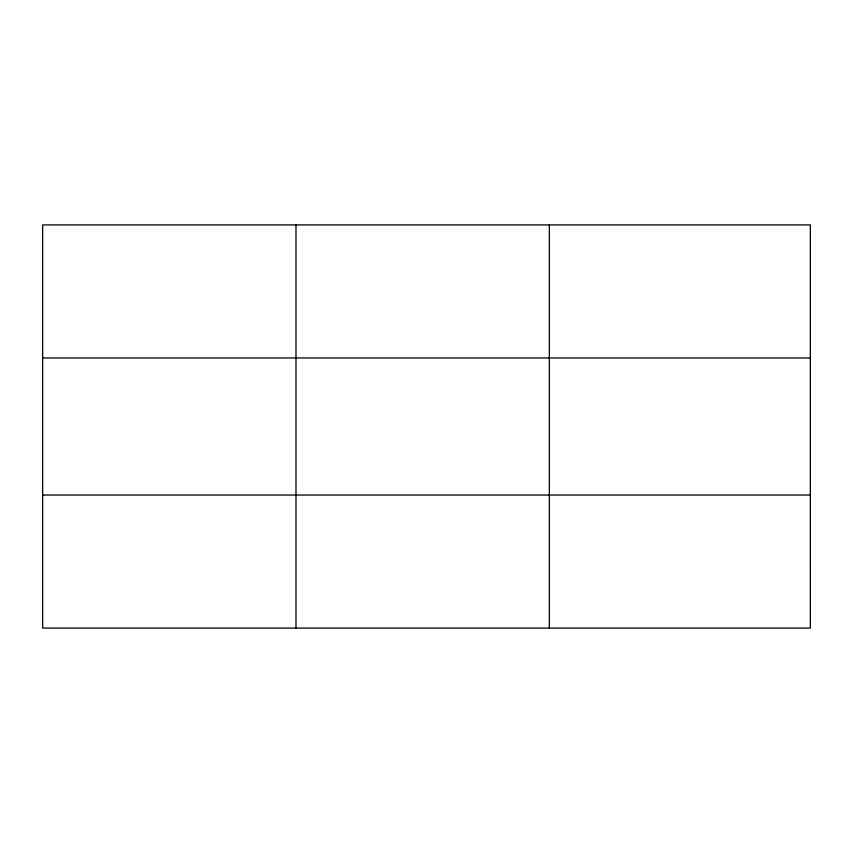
<?xml version="1.0" encoding="UTF-8"?>
<svg xmlns="http://www.w3.org/2000/svg" width="853" height="853" viewBox="0 0 853 853"><rect width="100%" height="100%" fill="white"/><g stroke="black" fill="none" stroke-linecap="round" stroke-linejoin="round"><path stroke-width="1.28" d="M295.991 224.915L295.991 628.085M549.332 224.915L549.332 628.085M42.65 357.961L810.35 357.961M42.65 495.039L810.35 495.039M810.35 561.562L810.35 628.085L42.65 628.085L42.65 224.915L810.35 224.915L810.35 561.562"/></g></svg>
